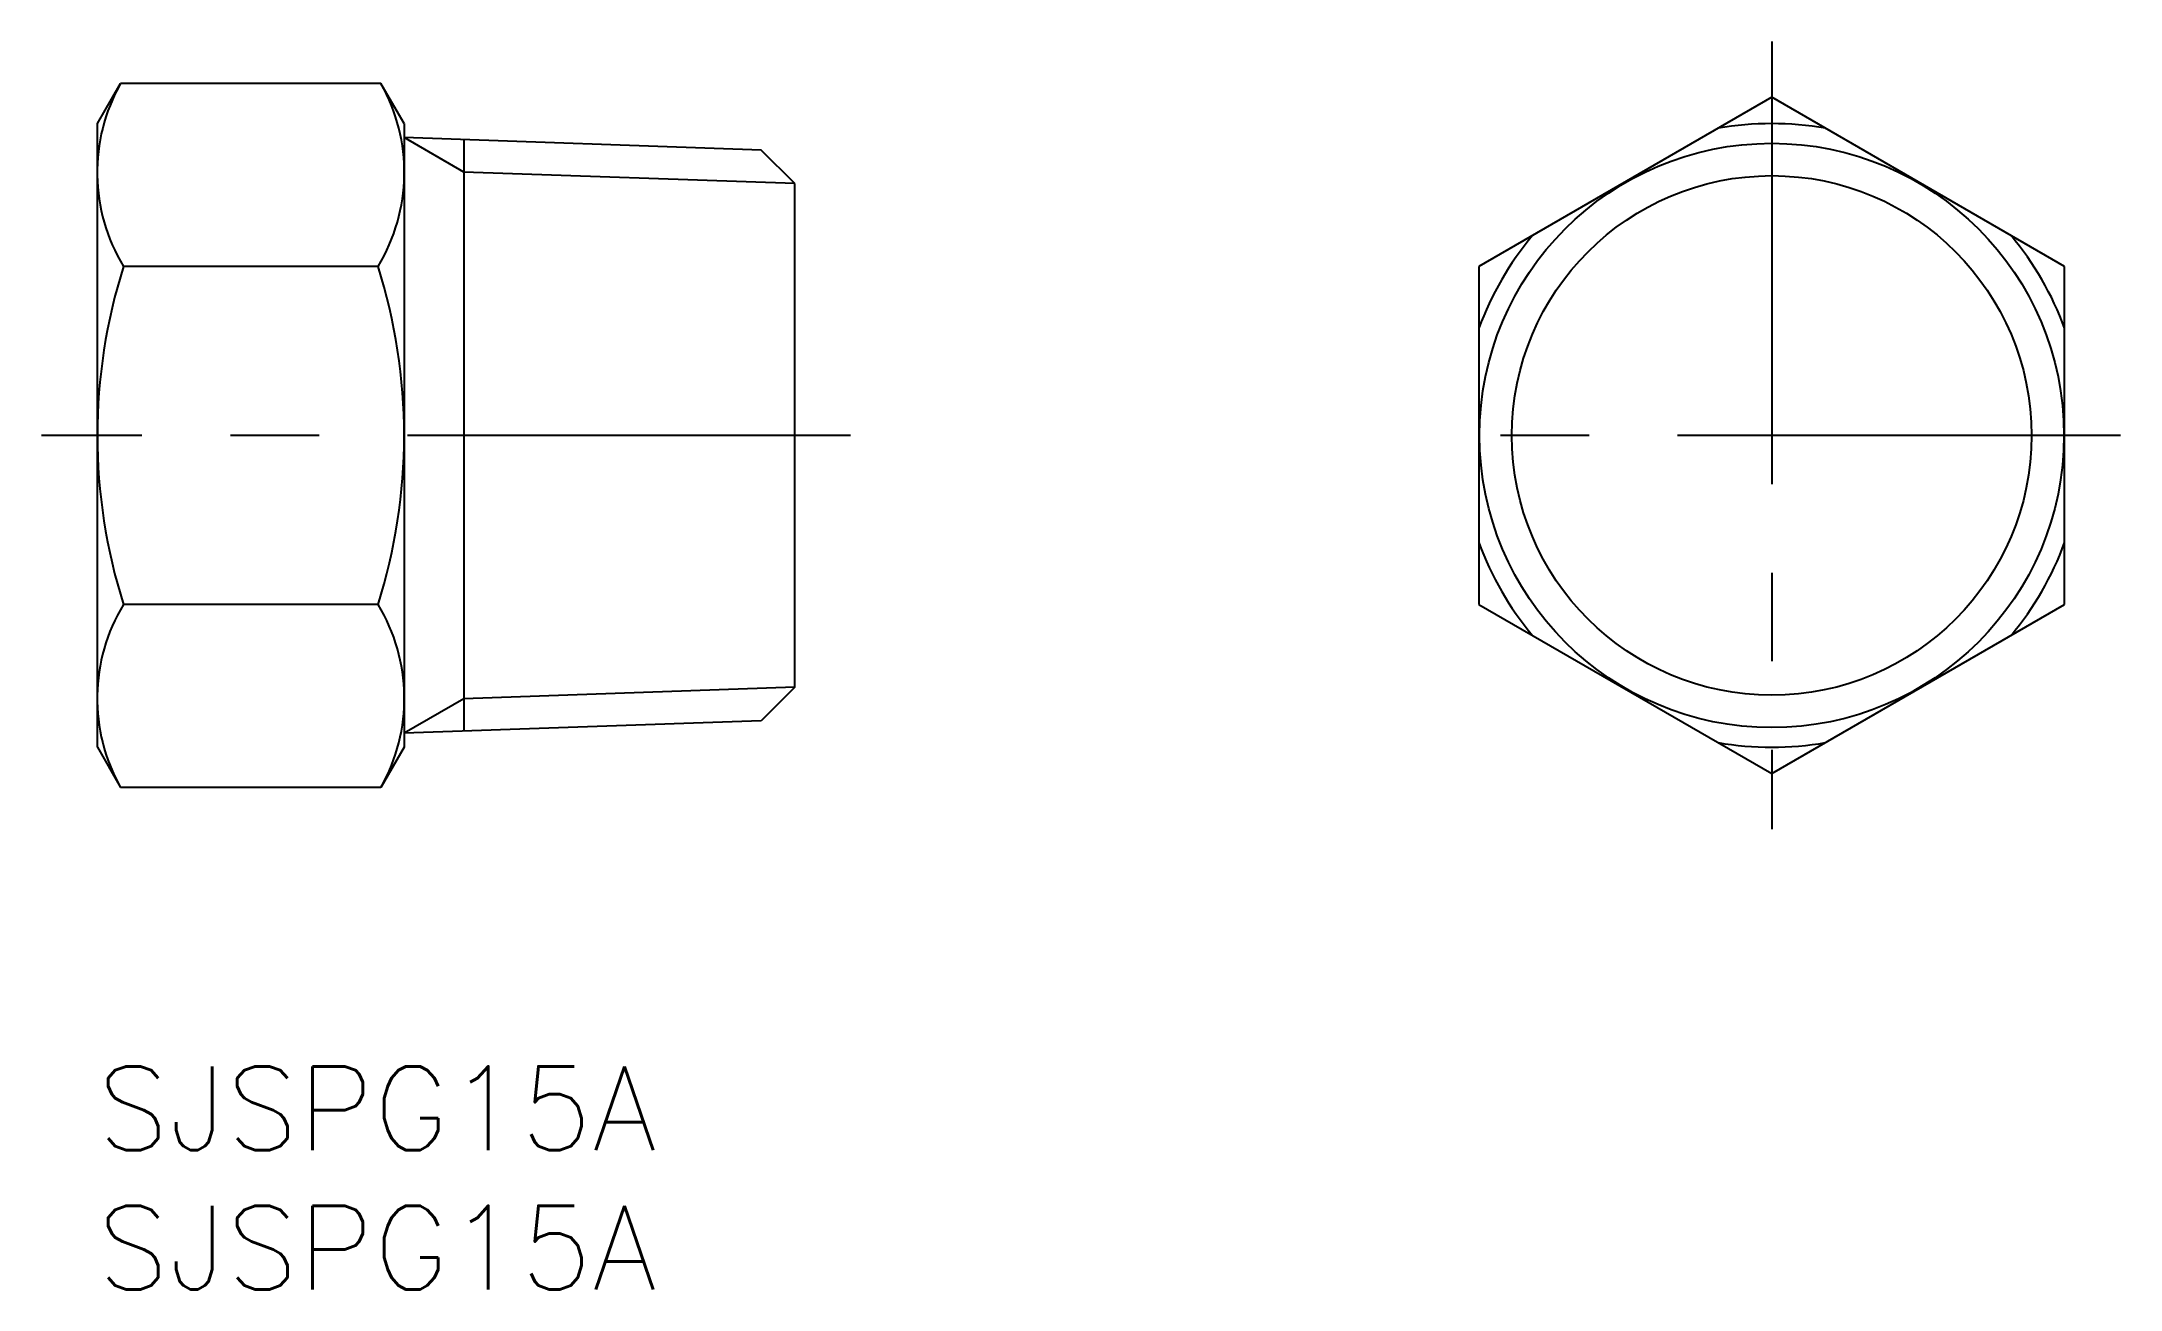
# Model space of a CAD drawing. Extents: x -2 to 72.5, y -8 to 36.7.
import ezdxf

# ---------------------------------------------------------------- set-up
doc = ezdxf.new("R2010")
doc.units = 0
doc.header["$LTSCALE"] = 0.5
doc.linetypes.add('CENTER', pattern=[50.8, 31.75, -6.35, 6.35, -6.35])
for name, color, linetype in [('MSM_CENTER', 1, 'CENTER'), ('MSM_CONTINUOUS', 7, 'CONTINUOUS'), ('MSM_NARROW', 5, 'CONTINUOUS'), ('MSM_PART_NUMBER', 7, 'CONTINUOUS')]:
    doc.layers.add(name, color=color, linetype=linetype)
doc.styles.get("Standard").update_dxf_attribs({"font": 'txt.shx', "height": 3, "bigfont": 'bigfont.shx'})

# ---------------------------------------------------------------- blocks, each defined once
blk = doc.blocks.new('*U2')
at = {"layer": 'MSM_PART_NUMBER'}
blk.add_text('SJSPG15A', height=3, dxfattribs=at).set_placement((0, -3))
blk = doc.blocks.new('*U3')
at = {"layer": 'MSM_PART_NUMBER'}
blk.add_text('SJSPG15A', height=3, dxfattribs=at).set_placement((0, -8))

msp = doc.modelspace()

# ---------------------------------------------------------------- linework, layer by layer
at = {"layer": 'MSM_CENTER'}
for p, q in [((60.031, 36.749), (60.031, 8.5)), ((27, 22.624), (-2, 22.624)), ((72.531, 22.624), (47.531, 22.624))]:
    msp.add_line(p, q, dxfattribs=at)
at = {"layer": 'MSM_CONTINUOUS'}
for p, q in [((0, 33.806), (0.833, 35.249)), ((10.167, 35.249), (0.833, 35.249)), ((11, 33.806), (10.167, 35.249)), ((60.031, 34.749), (49.531, 28.687)), ((70.531, 28.687), (60.031, 34.749)), ((0, 11.443), (0, 33.806)), ((11, 33.806), (11, 11.443)), ((23.796, 32.859), (11, 33.306)), ((25, 31.655), (23.796, 32.859)), ((25, 13.594), (25, 31.655)), ((10.062, 28.687), (0.938, 28.687)), ((49.531, 28.687), (49.531, 16.562)), ((70.531, 16.562), (70.531, 28.687)), ((10.062, 16.562), (0.938, 16.562)), ((49.531, 16.562), (60.031, 10.5)), ((60.031, 10.5), (70.531, 16.562)), ((25, 13.594), (23.796, 12.39)), ((23.796, 12.39), (11, 11.943)), ((0, 11.443), (0.833, 10)), ((11, 11.443), (10.167, 10)), ((10.167, 10), (0.833, 10))]:
    msp.add_line(p, q, dxfattribs=at)
msp.add_circle((60.031, 22.624), 10.477, dxfattribs=at)
for centre, radius, start, end in [((6.486, 32.057), 6.492, 150.55225, 211.27684), ((4.514, 32.057), 6.492, 328.72316, 29.44775), ((60.031, 22.624), 11.181, 80.10631, 99.89369), ((60.031, 22.624), 11.181, 140.10631, 159.89369), ((60.031, 22.624), 11.181, 20.10631, 39.89369), ((20.062, 22.624), 20.062, 162.41205, 197.58795), ((-9.062, 22.624), 20.062, 342.41205, 17.58795), ((60.031, 22.624), 11.181, 200.10631, 219.89369), ((60.031, 22.624), 11.181, 320.10631, 339.89369), ((6.486, 13.192), 6.492, 148.72316, 209.44775), ((4.514, 13.192), 6.492, 330.55225, 31.27684), ((60.031, 22.624), 11.181, 260.10631, 279.89369)]:
    msp.add_arc(centre, radius, start, end, dxfattribs=at)
at = {"layer": 'MSM_NARROW'}
for p, q in [((13.142, 32.069), (11, 33.306)), ((13.142, 33.231), (13.142, 12.018)), ((25, 31.655), (13.142, 32.069)), ((25, 13.594), (13.142, 13.18)), ((13.142, 13.18), (11, 11.943))]:
    msp.add_line(p, q, dxfattribs=at)
msp.add_circle((60.031, 22.624), 9.316, dxfattribs=at)

# ---------------------------------------------------------------- block references
at = {"layer": 'MSM_CONTINUOUS'}
for name in ['*U2', '*U3']:
    msp.add_blockref(name, (0, 0), dxfattribs=at)

doc.saveas('drawing.dxf')
